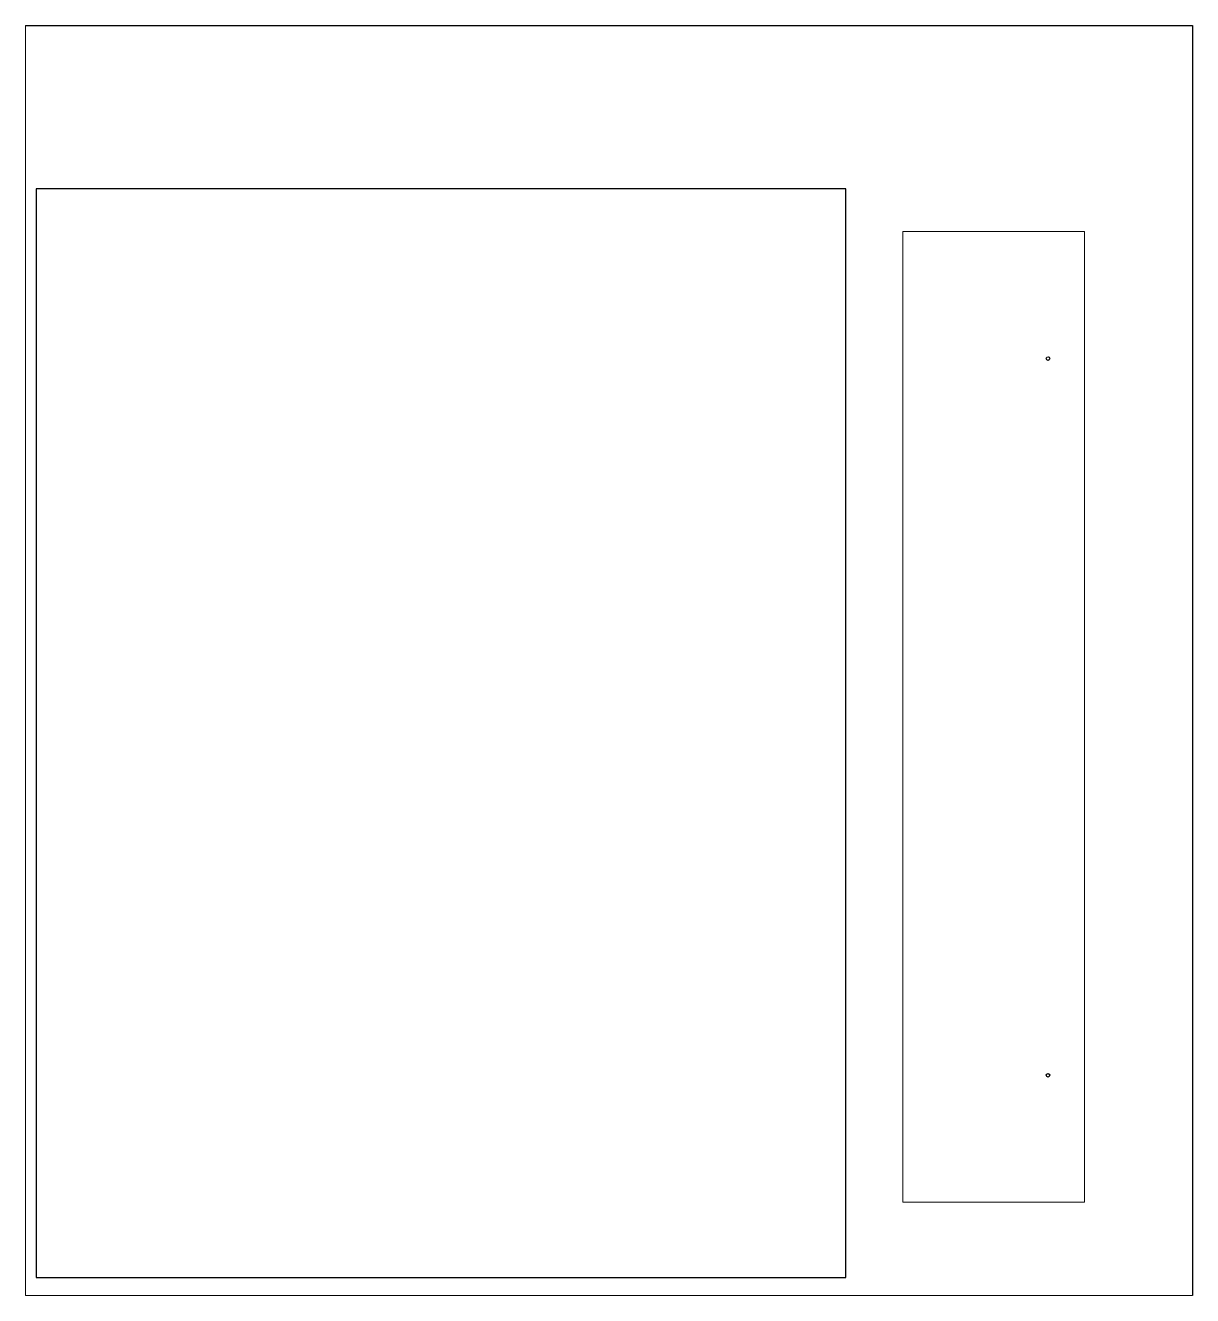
# Model space of a CAD drawing. Header units: millimetres. Extents: x 2702 to 3345, y 1673 to 2373.
import ezdxf

# ---------------------------------------------------------------- set-up
doc = ezdxf.new("R2010")
doc.units = ezdxf.units.MM
doc.layers.add('_znacznik_fi4x2', color=30, linetype='Continuous', lineweight=25)

msp = doc.modelspace()

# ---------------------------------------------------------------- linework, layer by layer
at = {"lineweight": 5}
for p, q in [((2701.71, 1673.18), (2701.71, 2373.18)), ((3185.08, 1724.58), (3185.08, 2259.58)), ((3185.08, 2259.58), (3285.08, 2259.58)), ((3285.08, 2259.58), (3285.08, 1724.58)), ((3285.08, 1724.58), (3185.08, 1724.58)), ((3344.71, 1673.18), (2701.71, 1673.18))]:
    msp.add_line(p, q, dxfattribs=at)
for p, q in [((2701.71, 2373.18), (3344.71, 2373.18)), ((3344.71, 2373.18), (3344.71, 1673.18)), ((3153.71, 2283.18), (2707.71, 2283.18)), ((2707.71, 2283.18), (2707.71, 1683.18)), ((3153.71, 1683.18), (3153.71, 2283.18)), ((2707.71, 1683.18), (3153.71, 1683.18))]:
    msp.add_line(p, q)
at = {"layer": '_znacznik_fi4x2'}
for centre in [(3265.08, 2189.58), (3265.08, 1794.58)]:
    msp.add_circle(centre, 1, dxfattribs=at)

doc.saveas('drawing.dxf')
